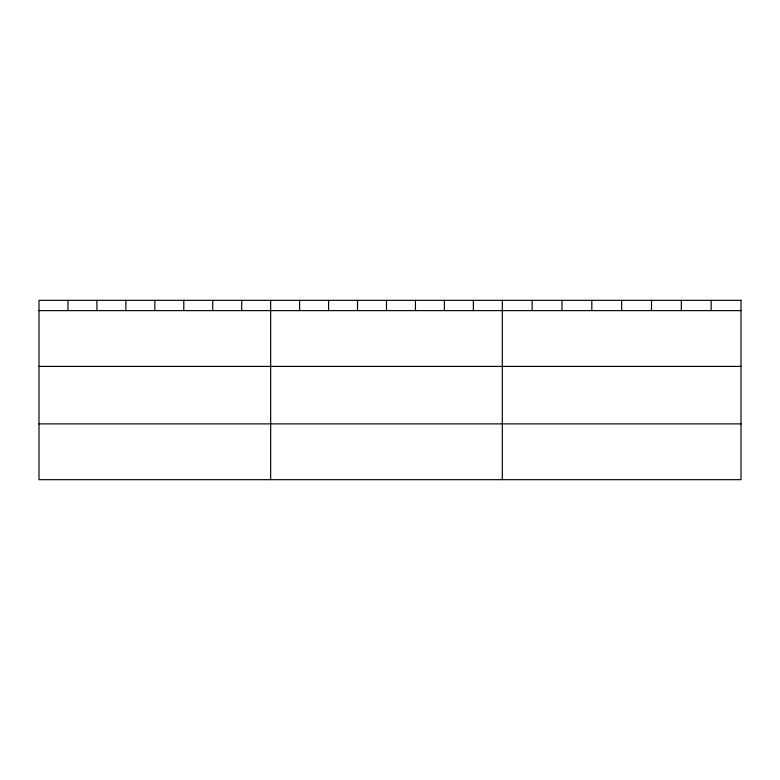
<?xml version="1.0" encoding="UTF-8"?>
<svg xmlns="http://www.w3.org/2000/svg" width="780" height="780" viewBox="0 0 780 780"><rect width="100%" height="100%" fill="white"/><g stroke="black" fill="none" stroke-linecap="round" stroke-linejoin="round"><path stroke-width="1.17" d="M39 310.615L741 310.615M39 366.405L741 366.405M39 423.881L741 423.881M711.165 300.329L711.165 310.615M681.33 300.329L681.33 310.615M651.495 300.329L651.495 310.615M621.66 300.329L621.66 310.615M591.825 300.329L591.825 310.615M561.99 300.329L561.99 310.615M532.155 300.329L532.155 310.615M502.32 300.329L502.32 479.671M473.363 300.329L473.363 310.615M444.405 300.329L444.405 310.615M415.447 300.329L415.447 310.615M386.49 300.329L386.49 310.615M357.532 300.329L357.532 310.615M328.575 300.329L328.575 310.615M299.618 300.329L299.618 310.615M270.66 300.329L270.66 479.671M241.702 300.329L241.702 310.615M212.745 300.329L212.745 310.615M183.787 300.329L183.787 310.615M154.83 300.329L154.83 310.615M125.872 300.329L125.872 310.615M96.915 300.329L96.915 310.615M67.957 300.329L67.957 310.615M741 300.329L39 300.329L39 479.671L741 479.671L741 300.329"/></g></svg>
